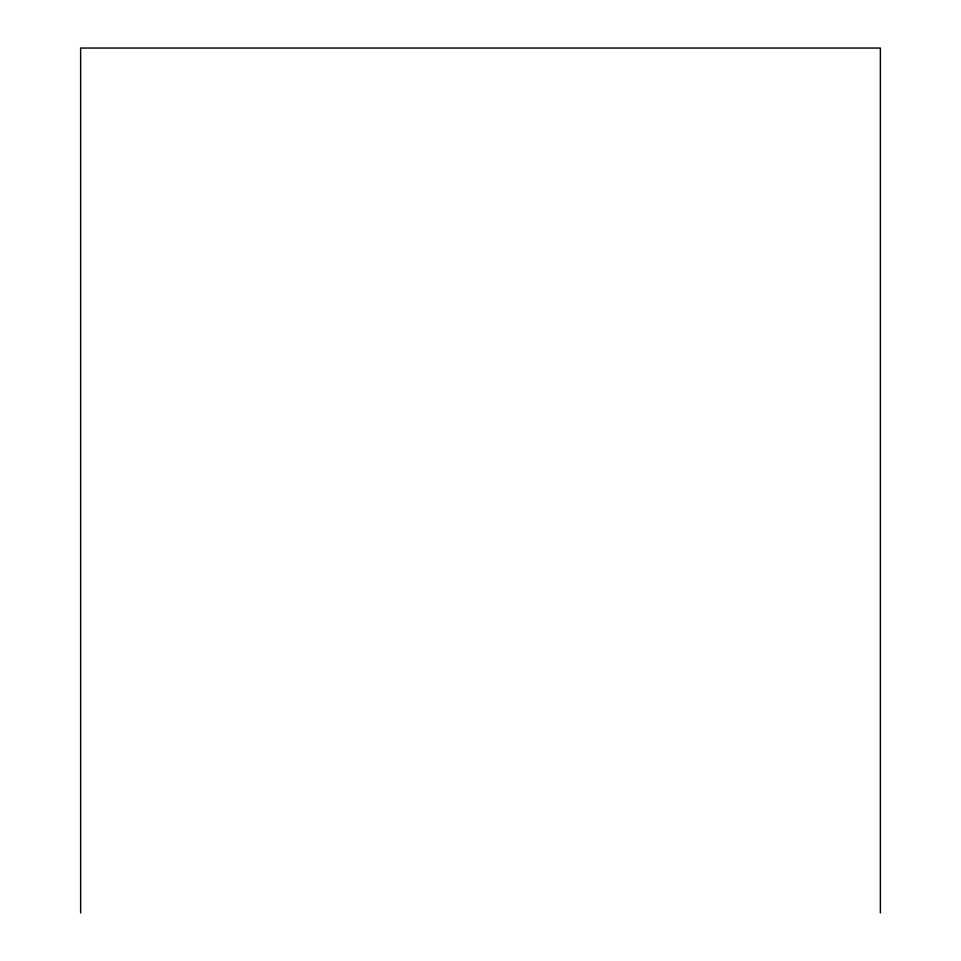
<?xml version="1.0" encoding="UTF-8"?>
<svg xmlns="http://www.w3.org/2000/svg" width="961" height="961" viewBox="0 0 961 961"><rect width="100%" height="100%" fill="white"/><g stroke="black" fill="none" stroke-linecap="round" stroke-linejoin="round"><path stroke-width="1.44" d="M880.372 912.95L880.372 48.05L80.628 48.05L80.628 912.95"/></g></svg>
